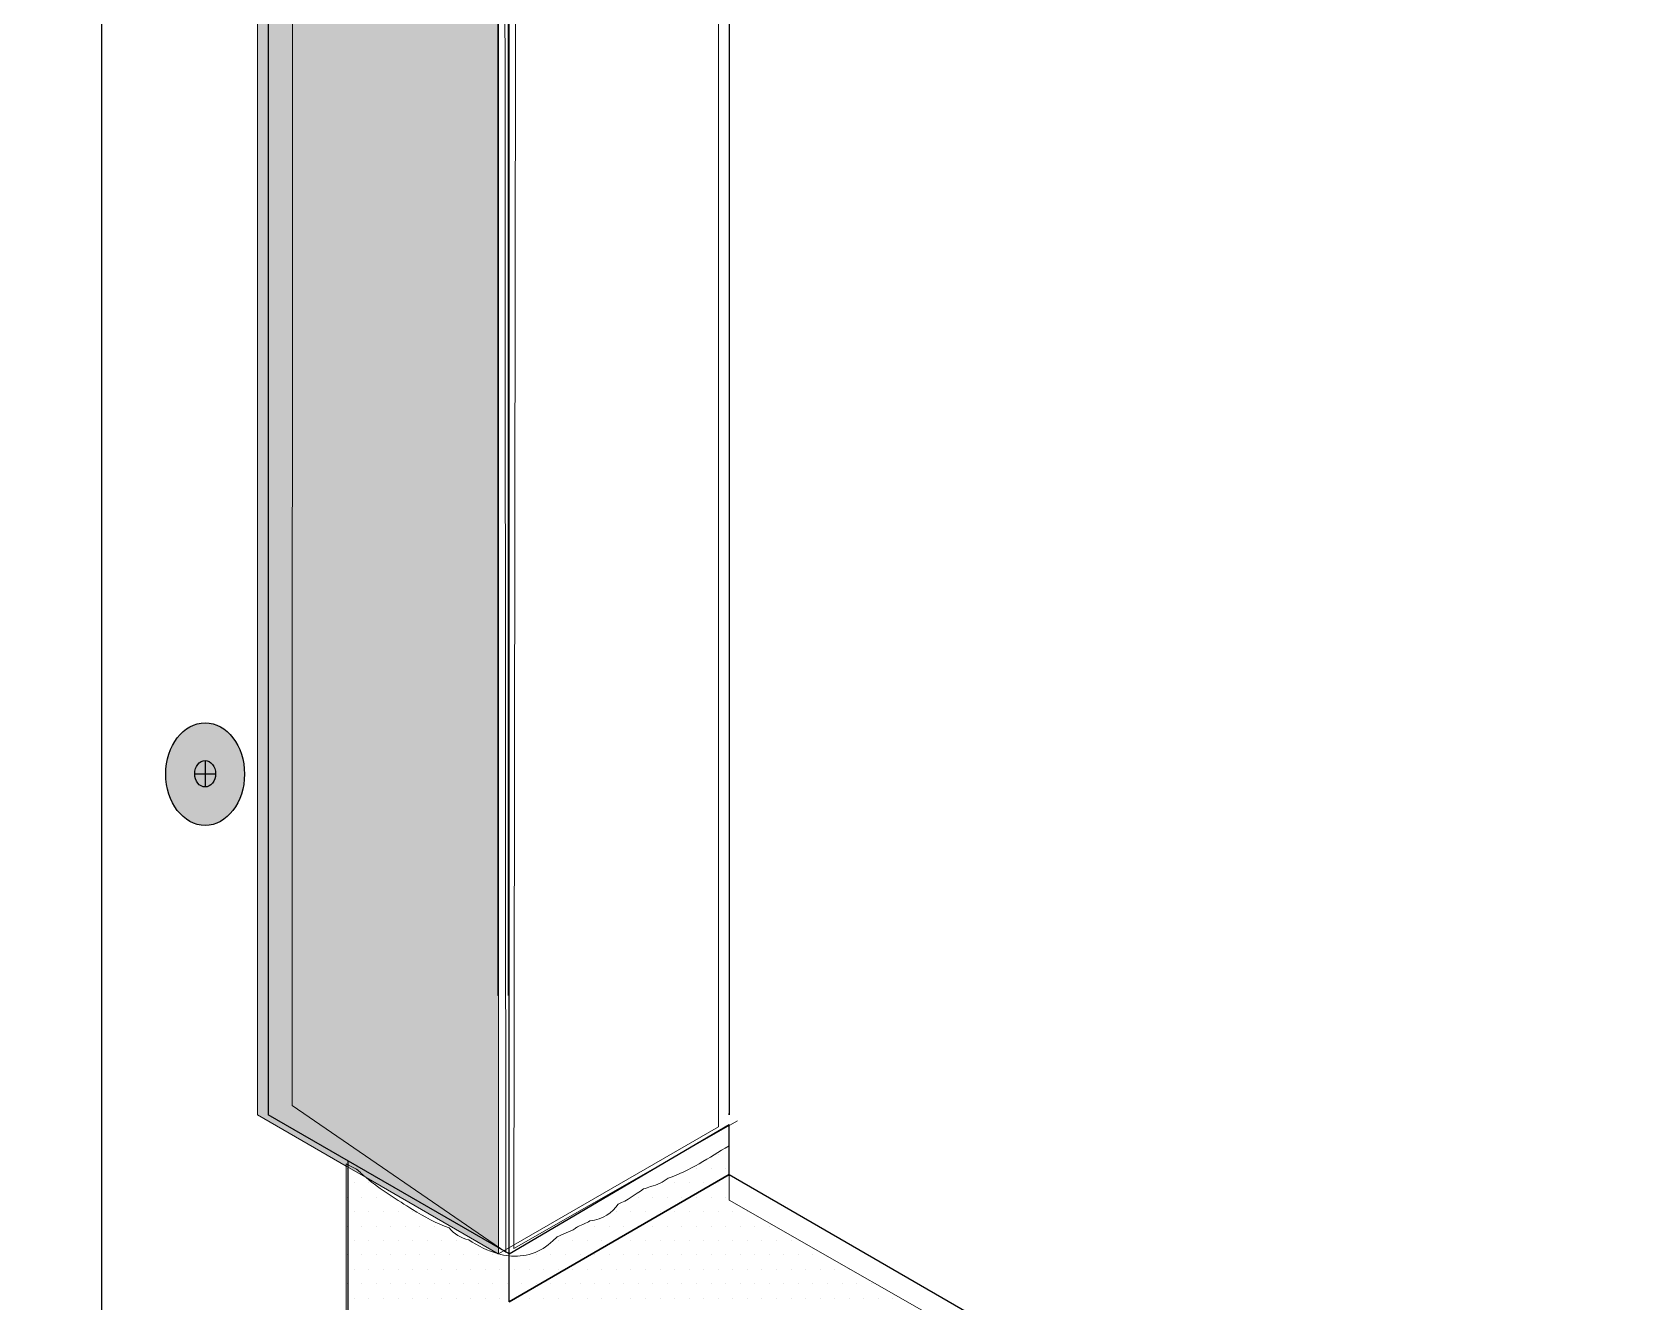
# Model space of a CAD drawing. Header units: inches. Extents: x -17.6 to 82.3, y -15.1 to 23.2.
# Drawn here: x 68.819 to 70.908, y -0.169 to 1.474 of the extents above; entities that cross this region are included whole.
import ezdxf

# ---------------------------------------------------------------- set-up
doc = ezdxf.new("R2010")
doc.units = ezdxf.units.IN
doc.header["$MEASUREMENT"] = 0
for name, color, linetype, lineweight in [('.ATI-HATCH', 7, 'Continuous', 0), ('G-ANNO-TTLB', 7, 'Continuous', 0), ('TYVEK', 7, 'Continuous', 0)]:
    doc.layers.add(name, color=color, linetype=linetype, lineweight=lineweight)
pattern_1 = [(45, (0, 0), (-7.071, 7.071), [])]

# ---------------------------------------------------------------- blocks, each defined once
blk = doc.blocks.new('Block_220')
at = {"layer": 'TYVEK', "color": 18, "lineweight": 25, "true_color": 0x000000}
blk.add_line((68.9086, 4.8392), (68.9086, -1.0252), dxfattribs=at)
blk = doc.blocks.new('Block_351')
at = {"layer": '.ATI-HATCH', "color": 8, "lineweight": 0, "true_color": 0x808080}
for p, q in [((69.7067, 0.0222), (69.7067, 0.0222)), ((69.2264, 0.0036), (69.2264, 0.0036)), ((69.6784, 0.0036), (69.6784, 0.0036)), ((69.6973, 0.0036), (69.6973, 0.0036)), ((69.7161, 0.0036), (69.7161, 0.0036)), ((69.2359, -0.015), (69.2359, -0.015)), ((69.2547, -0.015), (69.2547, -0.015)), ((69.6502, -0.015), (69.6502, -0.015)), ((69.669, -0.015), (69.669, -0.015)), ((69.6878, -0.015), (69.6878, -0.015)), ((69.7067, -0.015), (69.7067, -0.015)), ((69.2264, -0.0337), (69.2264, -0.0337)), ((69.2453, -0.0337), (69.2453, -0.0337)), ((69.2641, -0.0337), (69.2641, -0.0337)), ((69.2829, -0.0337), (69.2829, -0.0337)), ((69.6031, -0.0337), (69.6031, -0.0337)), ((69.6219, -0.0337), (69.6219, -0.0337)), ((69.6408, -0.0337), (69.6408, -0.0337)), ((69.6596, -0.0337), (69.6596, -0.0337)), ((69.6784, -0.0337), (69.6784, -0.0337)), ((69.6973, -0.0337), (69.6973, -0.0337)), ((69.7161, -0.0337), (69.7161, -0.0337)), ((69.2359, -0.0523), (69.2359, -0.0523)), ((69.2547, -0.0523), (69.2547, -0.0523)), ((69.2735, -0.0523), (69.2735, -0.0523)), ((69.2924, -0.0523), (69.2924, -0.0523)), ((69.3112, -0.0523), (69.3112, -0.0523)), ((69.5748, -0.0523), (69.5748, -0.0523)), ((69.5937, -0.0523), (69.5937, -0.0523)), ((69.6125, -0.0523), (69.6125, -0.0523)), ((69.6313, -0.0523), (69.6313, -0.0523)), ((69.6502, -0.0523), (69.6502, -0.0523)), ((69.669, -0.0523), (69.669, -0.0523)), ((69.6878, -0.0523), (69.6878, -0.0523)), ((69.7067, -0.0523), (69.7067, -0.0523)), ((69.7255, -0.0523), (69.7255, -0.0523)), ((69.7443, -0.0523), (69.7443, -0.0523)), ((69.2264, -0.071), (69.2264, -0.071)), ((69.2453, -0.071), (69.2453, -0.071)), ((69.2641, -0.071), (69.2641, -0.071)), ((69.2829, -0.071), (69.2829, -0.071)), ((69.3018, -0.071), (69.3018, -0.071)), ((69.3206, -0.071), (69.3206, -0.071)), ((69.3394, -0.071), (69.3394, -0.071)), ((69.5466, -0.071), (69.5466, -0.071)), ((69.5654, -0.071), (69.5654, -0.071)), ((69.5843, -0.071), (69.5843, -0.071)), ((69.6031, -0.071), (69.6031, -0.071)), ((69.6219, -0.071), (69.6219, -0.071)), ((69.6408, -0.071), (69.6408, -0.071)), ((69.6596, -0.071), (69.6596, -0.071)), ((69.6784, -0.071), (69.6784, -0.071)), ((69.6973, -0.071), (69.6973, -0.071)), ((69.7161, -0.071), (69.7161, -0.071)), ((69.7349, -0.071), (69.7349, -0.071)), ((69.7538, -0.071), (69.7538, -0.071)), ((69.7726, -0.071), (69.7726, -0.071)), ((69.2359, -0.0896), (69.2359, -0.0896)), ((69.2547, -0.0896), (69.2547, -0.0896)), ((69.2735, -0.0896), (69.2735, -0.0896)), ((69.2924, -0.0896), (69.2924, -0.0896)), ((69.3112, -0.0896), (69.3112, -0.0896)), ((69.33, -0.0896), (69.33, -0.0896)), ((69.3489, -0.0896), (69.3489, -0.0896)), ((69.3677, -0.0896), (69.3677, -0.0896)), ((69.4995, -0.0896), (69.4995, -0.0896)), ((69.5184, -0.0896), (69.5184, -0.0896)), ((69.5372, -0.0896), (69.5372, -0.0896)), ((69.556, -0.0896), (69.556, -0.0896)), ((69.5748, -0.0896), (69.5748, -0.0896)), ((69.5937, -0.0896), (69.5937, -0.0896)), ((69.6125, -0.0896), (69.6125, -0.0896)), ((69.6313, -0.0896), (69.6313, -0.0896)), ((69.6502, -0.0896), (69.6502, -0.0896)), ((69.669, -0.0896), (69.669, -0.0896)), ((69.6878, -0.0896), (69.6878, -0.0896)), ((69.7067, -0.0896), (69.7067, -0.0896)), ((69.7255, -0.0896), (69.7255, -0.0896)), ((69.7443, -0.0896), (69.7443, -0.0896)), ((69.7632, -0.0896), (69.7632, -0.0896)), ((69.782, -0.0896), (69.782, -0.0896)), ((69.8008, -0.0896), (69.8008, -0.0896)), ((69.2264, -0.1082), (69.2264, -0.1082)), ((69.2453, -0.1082), (69.2453, -0.1082)), ((69.2641, -0.1082), (69.2641, -0.1082)), ((69.2829, -0.1082), (69.2829, -0.1082)), ((69.3018, -0.1082), (69.3018, -0.1082)), ((69.3206, -0.1082), (69.3206, -0.1082)), ((69.3394, -0.1082), (69.3394, -0.1082)), ((69.3583, -0.1082), (69.3583, -0.1082)), ((69.3771, -0.1082), (69.3771, -0.1082)), ((69.3959, -0.1082), (69.3959, -0.1082)), ((69.4148, -0.1082), (69.4148, -0.1082)), ((69.4713, -0.1082), (69.4713, -0.1082)), ((69.4901, -0.1082), (69.4901, -0.1082)), ((69.5089, -0.1082), (69.5089, -0.1082)), ((69.5278, -0.1082), (69.5278, -0.1082)), ((69.5466, -0.1082), (69.5466, -0.1082)), ((69.5654, -0.1082), (69.5654, -0.1082)), ((69.5843, -0.1082), (69.5843, -0.1082)), ((69.6031, -0.1082), (69.6031, -0.1082)), ((69.6219, -0.1082), (69.6219, -0.1082)), ((69.6408, -0.1082), (69.6408, -0.1082)), ((69.6596, -0.1082), (69.6596, -0.1082)), ((69.6784, -0.1082), (69.6784, -0.1082)), ((69.6973, -0.1082), (69.6973, -0.1082)), ((69.7161, -0.1082), (69.7161, -0.1082)), ((69.7349, -0.1082), (69.7349, -0.1082)), ((69.7538, -0.1082), (69.7538, -0.1082)), ((69.7726, -0.1082), (69.7726, -0.1082)), ((69.7914, -0.1082), (69.7914, -0.1082)), ((69.8103, -0.1082), (69.8103, -0.1082)), ((69.8291, -0.1082), (69.8291, -0.1082)), ((69.2264, -0.1455), (69.2264, -0.1455)), ((69.2359, -0.1269), (69.2359, -0.1269)), ((69.2453, -0.1455), (69.2453, -0.1455)), ((69.2547, -0.1269), (69.2547, -0.1269)), ((69.2641, -0.1455), (69.2641, -0.1455)), ((69.2735, -0.1269), (69.2735, -0.1269)), ((69.2829, -0.1455), (69.2829, -0.1455)), ((69.2924, -0.1269), (69.2924, -0.1269)), ((69.3018, -0.1455), (69.3018, -0.1455)), ((69.3112, -0.1269), (69.3112, -0.1269)), ((69.3206, -0.1455), (69.3206, -0.1455)), ((69.33, -0.1269), (69.33, -0.1269)), ((69.3394, -0.1455), (69.3394, -0.1455)), ((69.3489, -0.1269), (69.3489, -0.1269)), ((69.3583, -0.1455), (69.3583, -0.1455)), ((69.3677, -0.1269), (69.3677, -0.1269)), ((69.3771, -0.1455), (69.3771, -0.1455)), ((69.3865, -0.1269), (69.3865, -0.1269)), ((69.3959, -0.1455), (69.3959, -0.1455)), ((69.4054, -0.1269), (69.4054, -0.1269)), ((69.4148, -0.1455), (69.4148, -0.1455)), ((69.4242, -0.1269), (69.4242, -0.1269)), ((69.4336, -0.1455), (69.4336, -0.1455)), ((69.443, -0.1269), (69.443, -0.1269)), ((69.4524, -0.1455), (69.4524, -0.1455)), ((69.4619, -0.1269), (69.4619, -0.1269)), ((69.4713, -0.1455), (69.4713, -0.1455)), ((69.4807, -0.1269), (69.4807, -0.1269)), ((69.4901, -0.1455), (69.4901, -0.1455)), ((69.4995, -0.1269), (69.4995, -0.1269)), ((69.5089, -0.1455), (69.5089, -0.1455)), ((69.5184, -0.1269), (69.5184, -0.1269)), ((69.5278, -0.1455), (69.5278, -0.1455)), ((69.5372, -0.1269), (69.5372, -0.1269)), ((69.5466, -0.1455), (69.5466, -0.1455)), ((69.556, -0.1269), (69.556, -0.1269)), ((69.5654, -0.1455), (69.5654, -0.1455)), ((69.5748, -0.1269), (69.5748, -0.1269)), ((69.5843, -0.1455), (69.5843, -0.1455)), ((69.5937, -0.1269), (69.5937, -0.1269)), ((69.6031, -0.1455), (69.6031, -0.1455)), ((69.6125, -0.1269), (69.6125, -0.1269)), ((69.6219, -0.1455), (69.6219, -0.1455)), ((69.6313, -0.1269), (69.6313, -0.1269)), ((69.6408, -0.1455), (69.6408, -0.1455)), ((69.6502, -0.1269), (69.6502, -0.1269)), ((69.6596, -0.1455), (69.6596, -0.1455)), ((69.669, -0.1269), (69.669, -0.1269)), ((69.6784, -0.1455), (69.6784, -0.1455)), ((69.6878, -0.1269), (69.6878, -0.1269)), ((69.6973, -0.1455), (69.6973, -0.1455)), ((69.7067, -0.1269), (69.7067, -0.1269)), ((69.7161, -0.1455), (69.7161, -0.1455)), ((69.7255, -0.1269), (69.7255, -0.1269)), ((69.7349, -0.1455), (69.7349, -0.1455)), ((69.7443, -0.1269), (69.7443, -0.1269)), ((69.7538, -0.1455), (69.7538, -0.1455)), ((69.7632, -0.1269), (69.7632, -0.1269)), ((69.7726, -0.1455), (69.7726, -0.1455)), ((69.782, -0.1269), (69.782, -0.1269)), ((69.7914, -0.1455), (69.7914, -0.1455)), ((69.8008, -0.1269), (69.8008, -0.1269)), ((69.8103, -0.1455), (69.8103, -0.1455)), ((69.8197, -0.1269), (69.8197, -0.1269)), ((69.8291, -0.1455), (69.8291, -0.1455)), ((69.8385, -0.1269), (69.8385, -0.1269)), ((69.8479, -0.1455), (69.8479, -0.1455)), ((69.8573, -0.1269), (69.8573, -0.1269)), ((69.8668, -0.1455), (69.8668, -0.1455)), ((69.8762, -0.1269), (69.8762, -0.1269)), ((69.8856, -0.1455), (69.8856, -0.1455)), ((69.9044, -0.1455), (69.9044, -0.1455)), ((69.2359, -0.1641), (69.2359, -0.1641)), ((69.2547, -0.1641), (69.2547, -0.1641)), ((69.2735, -0.1641), (69.2735, -0.1641)), ((69.2924, -0.1641), (69.2924, -0.1641)), ((69.3112, -0.1641), (69.3112, -0.1641)), ((69.33, -0.1641), (69.33, -0.1641)), ((69.3489, -0.1641), (69.3489, -0.1641)), ((69.3677, -0.1641), (69.3677, -0.1641)), ((69.3865, -0.1641), (69.3865, -0.1641)), ((69.4054, -0.1641), (69.4054, -0.1641)), ((69.4242, -0.1641), (69.4242, -0.1641)), ((69.443, -0.1641), (69.443, -0.1641)), ((69.4619, -0.1641), (69.4619, -0.1641)), ((69.4807, -0.1641), (69.4807, -0.1641)), ((69.4995, -0.1641), (69.4995, -0.1641)), ((69.5184, -0.1641), (69.5184, -0.1641)), ((69.5372, -0.1641), (69.5372, -0.1641)), ((69.556, -0.1641), (69.556, -0.1641)), ((69.5748, -0.1641), (69.5748, -0.1641)), ((69.5937, -0.1641), (69.5937, -0.1641)), ((69.6125, -0.1641), (69.6125, -0.1641)), ((69.6313, -0.1641), (69.6313, -0.1641)), ((69.6502, -0.1641), (69.6502, -0.1641)), ((69.669, -0.1641), (69.669, -0.1641)), ((69.6878, -0.1641), (69.6878, -0.1641)), ((69.7067, -0.1641), (69.7067, -0.1641)), ((69.7255, -0.1641), (69.7255, -0.1641)), ((69.7443, -0.1641), (69.7443, -0.1641)), ((69.7632, -0.1641), (69.7632, -0.1641)), ((69.782, -0.1641), (69.782, -0.1641)), ((69.8008, -0.1641), (69.8008, -0.1641)), ((69.8197, -0.1641), (69.8197, -0.1641)), ((69.8385, -0.1641), (69.8385, -0.1641)), ((69.8573, -0.1641), (69.8573, -0.1641)), ((69.8762, -0.1641), (69.8762, -0.1641)), ((69.895, -0.1641), (69.895, -0.1641)), ((69.9138, -0.1641), (69.9138, -0.1641)), ((69.9327, -0.1641), (69.9327, -0.1641))]:
    blk.add_line(p, q, dxfattribs=at)
at = {"layer": '.ATI-HATCH'}
blk.add_open_spline([(72.3339, -1.8007), (72.2833, -1.7689), (72.2312, -1.7368), (72.1824, -1.7022), (72.1786, -1.6996), (72.1751, -1.6969), (72.1718, -1.6943), (72.1375, -1.6675), (72.1239, -1.6422), (72.1271, -1.5939), (72.1301, -1.5472), (72.129, -1.5011), (72.1335, -1.455), (72.1319, -1.4503), (72.131, -1.4456), (72.1311, -1.4404), (72.1311, -1.4404), (72.1311, -1.4272), (72.1311, -1.4272), (72.1311, -1.4231), (72.1317, -1.4189), (72.1326, -1.4149), (72.1286, -1.4132), (72.1249, -1.4112), (72.1217, -1.4087), (72.1217, -1.4087), (72.1049, -1.3992), (72.1049, -1.3992), (72.1049, -1.3992), (69.7206, -0.0375), (69.7206, -0.0375), (69.7206, -0.0375), (69.7206, 0.0328), (69.7206, 0.0328), (69.6949, 0.0181), (69.6694, 0), (69.6417, -0.0088), (69.6356, -0.014), (69.6281, -0.0179), (69.6189, -0.0197), (69.616, -0.021), (69.6131, -0.0221), (69.6097, -0.0228), (69.5994, -0.0304), (69.5889, -0.0378), (69.5772, -0.0425), (69.5696, -0.054), (69.5574, -0.0624), (69.5406, -0.0642), (69.5357, -0.0671), (69.5307, -0.0696), (69.5253, -0.0713), (69.524, -0.0722), (69.5228, -0.0732), (69.5217, -0.0739), (69.5142, -0.0787), (69.5058, -0.081), (69.4982, -0.0849), (69.4976, -0.0856), (69.4947, -0.0879), (69.4924, -0.0901), (69.4846, -0.0976), (69.4761, -0.1031), (69.4658, -0.1064), (69.4556, -0.1097), (69.4453, -0.1106), (69.4354, -0.1094), (69.431, -0.109), (69.4265, -0.1082), (69.4222, -0.1069), (69.4222, -0.1069), (69.4221, -0.1069), (69.4221, -0.1069), (69.4221, -0.1069), (69.4219, -0.1068), (69.4219, -0.1068), (69.4085, -0.1033), (69.3957, -0.0967), (69.3839, -0.0886), (69.3736, -0.0867), (69.365, -0.081), (69.3583, -0.0732), (69.3421, -0.0679), (69.3261, -0.0587), (69.3111, -0.0494), (69.2917, -0.0374), (69.2697, -0.0239), (69.251, -0.0082), (69.2467, -0.0046), (69.2426, -0.0008), (69.2387, 0.0029), (69.2336, 0.0046), (69.2293, 0.0071), (69.2253, 0.0097), (69.2253, 0.0097), (69.2253, -0.2908), (69.2253, -0.2908), (69.2253, -0.2908), (69.3508, -0.506), (69.3508, -0.506), (69.3508, -0.506), (71.9915, -2.0162), (71.9915, -2.0162), (71.9915, -2.0162), (72.3515, -1.8107), (72.3515, -1.8107), (72.3454, -1.8075), (72.3394, -1.8042), (72.3339, -1.8007)], degree=3, knots=[0, 0, 0, 0, 1, 1, 1, 2, 2, 2, 3, 3, 3, 4, 4, 4, 5, 5, 5, 6, 6, 6, 7, 7, 7, 8, 8, 8, 9, 9, 9, 10, 10, 10, 11, 11, 11, 12, 12, 12, 13, 13, 13, 14, 14, 14, 15, 15, 15, 16, 16, 16, 17, 17, 17, 18, 18, 18, 19, 19, 19, 20, 20, 20, 21, 21, 21, 22, 22, 22, 23, 23, 23, 24, 24, 24, 25, 25, 25, 26, 26, 26, 27, 27, 27, 28, 28, 28, 29, 29, 29, 30, 30, 30, 31, 31, 31, 32, 32, 32, 33, 33, 33, 34, 34, 34, 35, 35, 35, 36, 36, 36, 36], dxfattribs=at)

msp = doc.modelspace()

# ---------------------------------------------------------------- hatches: boundary and pattern name
at = {"layer": '.ATI-HATCH', "true_color": 0x808080, "transparency": 33554687}
h = msp.add_hatch(color=8, dxfattribs=at)
edge = h.paths.add_edge_path()
edge.add_spline(control_points=[(69.6378, 2.8989), (69.6378, 2.8989), (69.4221, 3.0235), (69.4221, 3.0235), (69.4221, 3.0235), (69.4221, 0.2278), (69.4221, 0.2278), (69.4221, 0.2278), (69.4214, 0.2274), (69.4214, 0.2274), (69.4214, 0.2274), (69.4214, 3.0238), (69.4214, 3.0238), (69.4214, 3.0238), (69.1106, 3.2021), (69.1106, 3.2021), (69.1106, 3.2021), (69.1106, 0.0729), (69.1106, 0.0729), (69.1106, 0.0729), (69.2253, 0.0067), (69.2253, 0.0067), (69.2253, 0.0067), (69.251, -0.0082), (69.251, -0.0082), (69.251, -0.0082), (69.4219, -0.1068), (69.4219, -0.1068), (69.4219, -0.1068), (69.4221, -0.1069), (69.4221, -0.1069), (69.4221, -0.1069), (69.4222, -0.1069), (69.4222, -0.1069), (69.4222, -0.1069), (69.7069, 0.0575), (69.7069, 0.0575), (69.7069, 0.0575), (69.7069, 2.8589), (69.7069, 2.8589), (69.7069, 2.8589), (69.6378, 2.8989), (69.6378, 2.8989)], knot_values=[0, 0, 0, 0, 1, 1, 1, 2, 2, 2, 3, 3, 3, 4, 4, 4, 5, 5, 5, 6, 6, 6, 7, 7, 7, 8, 8, 8, 9, 9, 9, 10, 10, 10, 11, 11, 11, 12, 12, 12, 13, 13, 13, 14, 14, 14, 14], degree=3, periodic=0)
edge = h.paths.add_edge_path()
edge.add_spline(control_points=[(69.6378, 2.8989), (69.6378, 2.8989), (69.4221, 3.0235), (69.4221, 3.0235), (69.4221, 3.0235), (69.4221, -0.1069), (69.4221, -0.1069), (69.4221, -0.1069), (69.4222, -0.1069), (69.4222, -0.1069), (69.4222, -0.1069), (69.7069, 0.0575), (69.7069, 0.0575), (69.7069, 0.0575), (69.7069, 2.8589), (69.7069, 2.8589), (69.7069, 2.8589), (69.6378, 2.8989), (69.6378, 2.8989)], knot_values=[0, 0, 0, 0, 1, 1, 1, 2, 2, 2, 3, 3, 3, 4, 4, 4, 5, 5, 5, 6, 6, 6, 6], degree=3, periodic=0)
edge = h.paths.add_edge_path()
edge.add_spline(control_points=[(72.1044, 1.4735), (72.1044, 1.4735), (72.1049, -1.3992), (72.1049, -1.3992), (72.1049, -1.3992), (72.1049, -1.6558), (72.1049, -1.6558), (72.1049, -1.6558), (72.105, -1.656), (72.105, -1.656), (72.105, -1.656), (72.16, -1.6875), (72.16, -1.6875), (72.16, -1.6875), (72.1718, -1.6943), (72.1718, -1.6943), (72.1718, -1.6943), (72.3968, -1.8235), (72.3968, -1.8235), (72.3968, -1.8235), (72.3968, 1.3058), (72.3968, 1.3058), (72.3968, 1.3058), (72.1044, 1.4735), (72.1044, 1.4735)], knot_values=[0, 0, 0, 0, 1, 1, 1, 2, 2, 2, 3, 3, 3, 4, 4, 4, 5, 5, 5, 6, 6, 6, 7, 7, 7, 8, 8, 8, 8], degree=3, periodic=0)
at = {"layer": 'G-ANNO-TTLB', "true_color": 0xff00ff, "transparency": 33554687}
h = msp.add_hatch(color=6, dxfattribs=at)
edge = h.paths.add_edge_path()
edge.add_spline(control_points=[(77.902, -11.061), (77.902, -11.061), (37.2143, -11.061), (37.2143, -11.061), (37.2143, -11.061), (37.2143, 23.064), (37.2143, 23.064), (37.2143, 23.064), (77.902, 23.064), (77.902, 23.064), (77.902, 23.064), (77.902, -11.061), (77.902, -11.061)], knot_values=[0, 0, 0, 0, 1, 1, 1, 2, 2, 2, 3, 3, 3, 4, 4, 4, 4], degree=3, periodic=0)
edge = h.paths.add_edge_path()
edge.add_spline(control_points=[(37.3393, 22.939), (37.3393, 22.939), (37.3393, -10.936), (37.3393, -10.936), (37.3393, -10.936), (77.777, -10.936), (77.777, -10.936), (77.777, -10.936), (77.777, 22.939), (77.777, 22.939), (77.777, 22.939), (37.3393, 22.939), (37.3393, 22.939)], knot_values=[0, 0, 0, 0, 1, 1, 1, 2, 2, 2, 3, 3, 3, 4, 4, 4, 4], degree=3, periodic=0)
edge.add_line((37.3393, 22.939), (37.3393, 22.939))
at = {"layer": 'TYVEK', "true_color": 0x000000, "transparency": 33554687}
h = msp.add_hatch(dxfattribs=at)
h.set_pattern_fill('_U', color=18, scale=10, angle=45, style=2, pattern_type=0)
h.set_pattern_definition(pattern_1)
h.paths.add_polyline_path([(69.4317, -0.1045), (69.1555, 0.085), (69.1563, 3.1838), (69.4296, 3.0384)])
h = msp.add_hatch(dxfattribs=at)
h.set_pattern_fill('_U', color=18, scale=10, angle=45, style=2, pattern_type=0)
h.set_pattern_definition(pattern_1)
h.paths.add_polyline_path([(69.7314, 0.0653), (69.4423, -0.1), (69.4466, 3.028), (69.7314, 2.8611)])
at = {"layer": 'TYVEK', "true_color": 0x003b71, "transparency": 33554687}
h = msp.add_hatch(color=156, dxfattribs=at)
h.dxf.hatch_style = 2
edge = h.paths.add_edge_path()
edge.add_ellipse((69.0427, 0.514), major_axis=(0, 0.0664), ratio=0.766948, start_angle=0, end_angle=360)

# ---------------------------------------------------------------- linework, layer by layer
at = {"layer": '.ATI-HATCH'}
for points, knots in [([(69.6378, 2.8989), (69.6378, 2.8989), (69.4221, 3.0235), (69.4221, 3.0235), (69.4221, 3.0235), (69.4221, 0.2278), (69.4221, 0.2278), (69.4221, 0.2278), (69.4214, 0.2274), (69.4214, 0.2274), (69.4214, 0.2274), (69.4214, 3.0238), (69.4214, 3.0238), (69.4214, 3.0238), (69.1106, 3.2021), (69.1106, 3.2021), (69.1106, 3.2021), (69.1106, 0.0729), (69.1106, 0.0729), (69.1106, 0.0729), (69.2253, 0.0067), (69.2253, 0.0067), (69.2253, 0.0067), (69.251, -0.0082), (69.251, -0.0082), (69.251, -0.0082), (69.4219, -0.1068), (69.4219, -0.1068), (69.4219, -0.1068), (69.4221, -0.1069), (69.4221, -0.1069), (69.4221, -0.1069), (69.4222, -0.1069), (69.4222, -0.1069), (69.4222, -0.1069), (69.7069, 0.0575), (69.7069, 0.0575), (69.7069, 0.0575), (69.7069, 2.8589), (69.7069, 2.8589), (69.7069, 2.8589), (69.6378, 2.8989), (69.6378, 2.8989)], [0, 0, 0, 0, 1, 1, 1, 2, 2, 2, 3, 3, 3, 4, 4, 4, 5, 5, 5, 6, 6, 6, 7, 7, 7, 8, 8, 8, 9, 9, 9, 10, 10, 10, 11, 11, 11, 12, 12, 12, 13, 13, 13, 14, 14, 14, 14]), ([(69.6378, 2.8989), (69.6378, 2.8989), (69.4221, 3.0235), (69.4221, 3.0235), (69.4221, 3.0235), (69.4221, -0.1069), (69.4221, -0.1069), (69.4221, -0.1069), (69.4222, -0.1069), (69.4222, -0.1069), (69.4222, -0.1069), (69.7069, 0.0575), (69.7069, 0.0575), (69.7069, 0.0575), (69.7069, 2.8589), (69.7069, 2.8589), (69.7069, 2.8589), (69.6378, 2.8989), (69.6378, 2.8989)], [0, 0, 0, 0, 1, 1, 1, 2, 2, 2, 3, 3, 3, 4, 4, 4, 5, 5, 5, 6, 6, 6, 6])]:
    msp.add_open_spline(points, degree=3, knots=knots, dxfattribs=at)
at = {"layer": 'G-ANNO-TTLB'}
for points in [[(77.902, -11.061), (77.902, -11.061), (37.2143, -11.061), (37.2143, -11.061), (37.2143, -11.061), (37.2143, 23.064), (37.2143, 23.064), (37.2143, 23.064), (77.902, 23.064), (77.902, 23.064), (77.902, 23.064), (77.902, -11.061), (77.902, -11.061)], [(37.3393, 22.939), (37.3393, 22.939), (37.3393, -10.936), (37.3393, -10.936), (37.3393, -10.936), (77.777, -10.936), (77.777, -10.936), (77.777, -10.936), (77.777, 22.939), (77.777, 22.939), (77.777, 22.939), (37.3393, 22.939), (37.3393, 22.939)]]:
    msp.add_open_spline(points, degree=3, knots=[0, 0, 0, 0, 1, 1, 1, 2, 2, 2, 3, 3, 3, 4, 4, 4, 4], dxfattribs=at)
at = {"layer": 'TYVEK', "color": 191, "lineweight": 25, "true_color": 0xbf7fff}
for p, q in [((69.1244, 3.202), (69.1244, 0.0729)), ((69.436, -0.107), (69.436, 3.0234)), ((69.7208, 2.8589), (69.7208, 0.0729)), ((69.436, -0.107), (69.1244, 0.0729)), ((69.436, -0.107), (69.7208, 0.0607))]:
    msp.add_line(p, q, dxfattribs=at)
at = {"layer": 'TYVEK', "color": 252, "lineweight": 25, "true_color": 0x848484}
for p, q in [((69.0427, 0.5316), (69.0427, 0.4973)), ((69.0292, 0.5144), (69.0562, 0.5144))]:
    msp.add_line(p, q, dxfattribs=at)
at = {"layer": 'TYVEK', "color": 1, "lineweight": 25, "true_color": 0xff0000}
for p, q in [((69.4353, 0.2274), (69.436, 0.2278)), ((69.7208, 0.0729), (69.7208, 0.0747)), ((69.7208, -0.0044), (69.436, -0.1688))]:
    msp.add_line(p, q, dxfattribs=at)
at = {"layer": 'TYVEK', "color": 4, "lineweight": 25, "true_color": 0x00ffff}
for p, q in [((69.7208, -0.0044), (69.7208, 0.0607)), ((69.2277, -0.2576), (69.2277, 0.0133)), ((69.436, -0.1688), (69.7208, -0.0044)), ((69.7208, -0.0044), (72.1188, -1.3889)), ((69.436, -0.1688), (69.436, -0.107))]:
    msp.add_line(p, q, dxfattribs=at)
at = {"layer": 'TYVEK', "color": 18, "lineweight": 25, "true_color": 0x000000}
msp.add_line((69.436, -0.1672), (69.436, -0.1655), dxfattribs=at)
at = {"layer": 'TYVEK'}
msp.add_lwpolyline([(69.4317, -0.1045), (69.1555, 0.085), (69.1563, 3.1838), (69.4296, 3.0384)], close=True, dxfattribs=at)
at = {"layer": 'TYVEK', "color": 191, "lineweight": 25, "true_color": 0xbf7fff}
msp.add_lwpolyline([(69.4353, 0.2274), (69.4353, 3.0247), (72.1183, 1.4744), (72.1188, -1.6561)], dxfattribs=at)
at = {"layer": 'TYVEK'}
msp.add_lwpolyline([(69.7314, 0.0653), (69.4423, -0.1), (69.4466, 3.028), (69.7314, 2.8611)], dxfattribs=at)
at = {"layer": 'TYVEK', "color": 18, "lineweight": 25, "true_color": 0x000000}
msp.add_ellipse((69.0427, 0.514), major_axis=(0, 0.0664), ratio=0.766948, dxfattribs=at)
at = {"layer": 'TYVEK', "color": 252, "lineweight": 25, "true_color": 0x848484}
msp.add_ellipse((69.0427, 0.5144), major_axis=(0, 0.0171), ratio=0.788846, dxfattribs=at)

# ---------------------------------------------------------------- block references
at = {"layer": '.ATI-HATCH'}
msp.add_blockref('Block_351', (0, 0), dxfattribs=at)
at = {"layer": 'TYVEK'}
msp.add_blockref('Block_220', (0, 0), dxfattribs=at)

doc.saveas('drawing.dxf')
